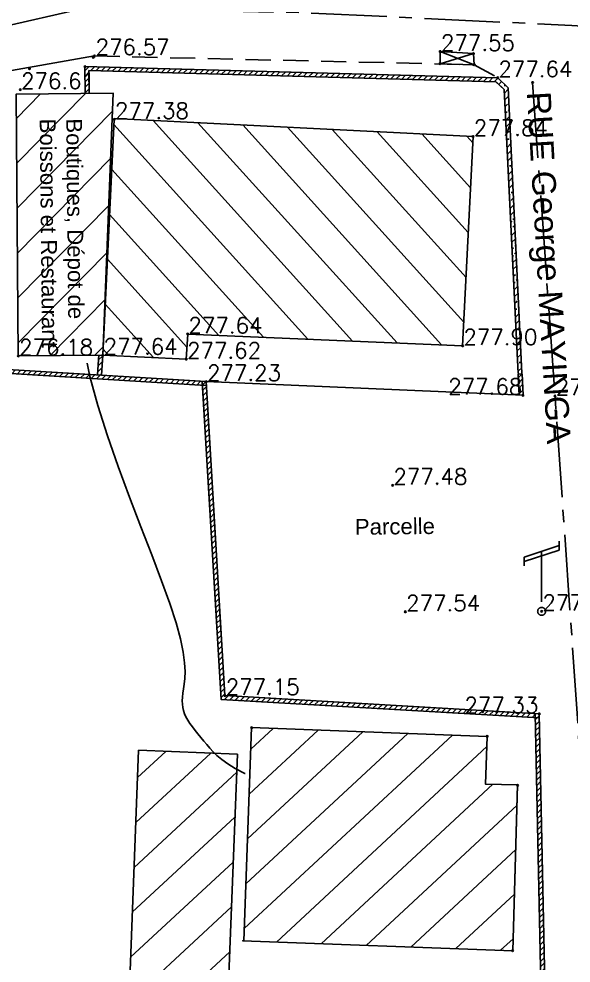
# Model space of a CAD drawing. Extents: x 524954 to 526204, y 9523489 to 9524010.
# Drawn here: x 525609.1 to 525643.9, y 9523660.5 to 9523720 of the extents above; entities that cross this region are included whole.
import ezdxf
from ezdxf.enums import TextEntityAlignment as Align

# ---------------------------------------------------------------- set-up
doc = ezdxf.new("R2010")
doc.units = 0
doc.header["$PDMODE"] = 33
doc.header["$PDSIZE"] = 0.1
doc.linetypes.add('AXES2', pattern=[28.575, 19.05, -3.175, 3.175, -3.175])
doc.linetypes.add('CACHE2', pattern=[4.7625, 3.175, -1.5875])
for name, color, linetype in [('Axe_Piste', 3, 'AXES2'), ('Axe_Route_Existante', 1, 'AXES2'), ('Bati', 6, 'Continuous'), ('Bati_H', 1, 'Continuous'), ('Bord_Route_Existante', 6, 'Continuous'), ('Borde_Piste', 7, 'CACHE2'), ('Cloture', 7, 'Continuous'), ('CN_01_00', 3, 'Continuous'), ('Murs', 1, 'Continuous'), ('Regard', 5, 'Continuous'), ('Réseau_Electrique', 1, 'CACHE2'), ('TopoAlt', 3, 'Continuous'), ('TOPOJIS', 7, 'Continuous'), ('Toponomie', 7, 'CACHE2')]:
    doc.layers.add(name, color=color, linetype=linetype)
doc.styles.add('Simplex 1.0', font='Simplex.shx', dxfattribs={"width": 0.99, "height": 1})
doc.styles.get("Standard").update_dxf_attribs({"font": 'arial.ttf'})
doc.linetypes.add('LIMITE1', pattern='A,6.35,-2.54,[133,ltypeshp.shx,S=2.54,R=0,X=-2.54,Y=0],-2.54,25.4', length=36.83)
pattern_1 = [(45, (0, 0), (-0.1767766952966, 0.1767766952966), [])]

# ---------------------------------------------------------------- blocks, each defined once
blk = doc.blocks.new('TCPOINT M')
at = {"color": 0}
blk.add_point((0, 0), dxfattribs=at)
at = {"layer": 'TopoAlt', "style": 'Simplex 1.0', "width": 0.99}
blk.add_attdef('ALT', (0.15, 0.15), '', height=1, dxfattribs=at)
blk = doc.blocks.new('e004')
at = {"color": 0}
blk.add_line((0, 3.777478), (0, 0.25), dxfattribs=at)
for points in [[(-1.096503, 3.137365), (-1.096503, 3.412949), (1.096503, 4.142007), (1.096503, 4.417591)], [(-1.096503, 2.861781), (-1.096503, 3.137365), (1.096503, 3.866423), (1.096503, 4.142007)]]:
    blk.add_lwpolyline(points, dxfattribs=at)
blk.add_circle((0, 0), 0.25, dxfattribs=at)

msp = doc.modelspace()

# ---------------------------------------------------------------- hatches: boundary and pattern name
at = {"layer": 'Bati_H'}
h = msp.add_hatch(dxfattribs=at)
h.set_pattern_fill('_U', color=256, scale=2, angle=-134.54113, style=0, pattern_type=0)
h.set_pattern_definition([(225.458865607, (0, 0), (1.42549412236, -1.4028422959), [])])
h.paths.add_polyline_path([(525614.384, 9523698.804), (525609.043, 9523698.761), (525608.911, 9523715.264), (525615.033, 9523715.313)])
h = msp.add_hatch(dxfattribs=at)
h.set_pattern_fill('_U', color=256, scale=2, angle=-47.87042, style=0, pattern_type=0)
h.set_pattern_definition([(312.129580575, (0, 0), (1.4832592306, 1.34161919143), [])])
h.paths.add_polyline_path([(525637.713, 9523712.586), (525637.052, 9523699.4), (525619.723, 9523700.142), (525619.633, 9523698.556), (525614.374, 9523698.804), (525615.087, 9523713.662), (525615.089, 9523713.721)])
h = msp.add_hatch(dxfattribs=at)
h.set_pattern_fill('_U', color=256, scale=2, angle=42.88512, style=0, pattern_type=0)
h.set_pattern_definition([(42.885121243, (0, 0), (-1.3610612337, 1.46543929184), [])])
h.paths.add_polyline_path([(525623.753, 9523675.334), (525638.604, 9523674.785), (525638.493, 9523671.78), (525640.522, 9523671.72), (525640.211, 9523661.272), (525623.184, 9523661.901), (525623.257, 9523661.898)])
h = msp.add_hatch(dxfattribs=at)
h.set_pattern_fill('_U', color=256, scale=2, angle=222.7906, style=0, pattern_type=0)
h.set_pattern_definition([(222.790599027, (0, 0), (1.35864181246, -1.4676826719), [])])
h.paths.add_polyline_path([(525622.857, 9523673.666), (525616.627, 9523673.906), (525616.048, 9523658.901), (525622.278, 9523658.661)])
at = {"layer": 'Murs'}
h = msp.add_hatch(dxfattribs=at)
h.set_pattern_fill('_U', color=256, scale=0.25, angle=45, style=0, pattern_type=0)
h.set_pattern_definition(pattern_1)
h.paths.add_polyline_path([(525613.262, 9523715.298), (525613.248, 9523716.996), (525639.259, 9523716.291), (525639.252, 9523716.042), (525613.5, 9523716.739), (525613.512, 9523715.3)])
h = msp.add_hatch(dxfattribs=at)
h.set_pattern_fill('ANSI36', color=256, scale=0.1, style=0)
h.set_pattern_definition([(45, (0, 0), (0.16837980227, 0.617392608324), [0.79375, -0.15875, 0, -0.15875])])
h.paths.add_polyline_path([(525639.275, 9523716.277), (525639.921, 9523715.663), (525640.796, 9523697.681), (525640.546, 9523697.669), (525639.676, 9523715.55), (525639.102, 9523716.095)])
h = msp.add_hatch(dxfattribs=at)
h.set_pattern_fill('_U', color=256, scale=0.25, angle=45, style=0, pattern_type=0)
h.set_pattern_definition(pattern_1)
h.paths.add_polyline_path([(525614.374, 9523698.804), (525614.297, 9523697.546), (525614.047, 9523697.561), (525614.124, 9523698.819)])
h = msp.add_hatch(dxfattribs=at)
h.set_pattern_fill('_U', color=256, scale=0.25, angle=45, style=0, pattern_type=0)
h.set_pattern_definition(pattern_1)
h.paths.add_polyline_path([(525620.892, 9523697.143), (525600.72, 9523698.376), (525600.704, 9523698.127), (525620.877, 9523696.893)])
h = msp.add_hatch(dxfattribs=at)
h.set_pattern_fill('_U', color=256, scale=0.25, angle=45, style=0, pattern_type=0)
h.set_pattern_definition(pattern_1)
h.paths.add_polyline_path([(525640.798, 9523697.628), (525640.864, 9523696.28), (525640.614, 9523696.268), (525640.549, 9523697.616)])
h = msp.add_hatch(dxfattribs=at)
h.set_pattern_fill('_U', color=256, scale=0.25, angle=45, style=0, pattern_type=0)
h.set_pattern_definition(pattern_1)
h.paths.add_polyline_path([(525620.892, 9523697.143), (525622.069, 9523677.351), (525641.884, 9523676.204), (525641.87, 9523675.954), (525621.833, 9523677.114), (525620.643, 9523697.128)])
h = msp.add_hatch(dxfattribs=at)
h.set_pattern_fill('_U', color=256, scale=0.25, angle=45, style=0, pattern_type=0)
h.set_pattern_definition(pattern_1)
h.paths.add_polyline_path([(525642.364, 9523653.203), (525641.884, 9523676.204), (525641.634, 9523676.198), (525642.114, 9523653.197)])

# ---------------------------------------------------------------- linework, layer by layer
at = {"layer": 'Axe_Piste', "ltscale": 0.25, "flags": 128}
for points in [[(525613.228, 9523720.669), (525626.827, 9523720.401), (525643.945, 9523719.587), (525674.498, 9523717.677), (525731.479, 9523713.01), (525740.572, 9523711.637), (525777.063, 9523706.435), (525784.098, 9523706.94), (525827.588, 9523700.163)], [(525645.441, 9523654.208), (525644.277, 9523676.225), (525642.874, 9523696.239), (525641.465, 9523715.991)]]:
    msp.add_lwpolyline(points, dxfattribs=at)
at = {"layer": 'Axe_Route_Existante', "ltscale": 0.5, "flags": 128}
msp.add_lwpolyline([(525613.228, 9523720.669), (525597.708, 9523717.18), (525583.508, 9523711.141), (525575.437, 9523707.835)], dxfattribs=at)
at = {"layer": 'Bati', "flags": 128}
for points in [[(525614.384, 9523698.804), (525609.043, 9523698.761), (525608.911, 9523715.264), (525615.033, 9523715.313), (525615.033, 9523715.313)], [(525637.713, 9523712.586), (525637.052, 9523699.4), (525619.723, 9523700.142), (525619.633, 9523698.556), (525614.374, 9523698.804), (525615.087, 9523713.662), (525615.089, 9523713.721)], [(525623.753, 9523675.334), (525638.604, 9523674.785), (525638.493, 9523671.78), (525640.522, 9523671.72), (525640.211, 9523661.272), (525623.184, 9523661.901), (525623.257, 9523661.898)], [(525622.857, 9523673.666), (525616.627, 9523673.906), (525616.048, 9523658.901), (525622.278, 9523658.661)]]:
    msp.add_lwpolyline(points, close=True, dxfattribs=at)
at = {"layer": 'Bord_Route_Existante', "flags": 128}
msp.add_lwpolyline([(525461.112, 9523651.402), (525467.945, 9523652.385), (525485.241, 9523656.239), (525502.427, 9523662.393), (525506.854, 9523663.715), (525511.177, 9523665.194), (525516.213, 9523667.068), (525523.714, 9523670.191), (525544.56, 9523682.495), (525557.283, 9523693.066), (525562.756, 9523698.579), (525563.474, 9523699.322), (525564.289, 9523700.021), (525565.163, 9523700.512), (525583.855, 9523708.657), (525595.969, 9523713.769), (525607.517, 9523716.556), (525607.517, 9523716.556), (525607.517, 9523716.556), (525613.848, 9523717.664)], dxfattribs=at)
at = {"layer": 'Borde_Piste', "ltscale": 0.5, "flags": 128}
msp.add_lwpolyline([(525613.848, 9523717.664), (525637.784, 9523717.113), (525639.259, 9523716.291)], dxfattribs=at)
at = {"layer": 'Cloture'}
msp.add_line((525640.798, 9523697.628), (525640.549, 9523697.616), dxfattribs=at)
at = {"layer": 'Cloture', "flags": 128}
for points in [[(525613.262, 9523715.298), (525613.248, 9523716.996), (525639.259, 9523716.291)], [(525613.512, 9523715.3), (525613.5, 9523716.739), (525639.156, 9523716.044)], [(525639.156, 9523716.044), (525639.676, 9523715.55), (525640.546, 9523697.669)], [(525639.192, 9523716.01), (525639.676, 9523715.55), (525640.546, 9523697.66)], [(525639.275, 9523716.277), (525639.921, 9523715.663), (525640.796, 9523697.681)], [(525614.124, 9523698.819), (525614.047, 9523697.561)], [(525614.374, 9523698.804), (525614.297, 9523697.546)], [(525620.877, 9523696.893), (525600.704, 9523698.127)], [(525620.892, 9523697.143), (525600.72, 9523698.376)], [(525640.549, 9523697.616), (525640.614, 9523696.268)], [(525640.798, 9523697.628), (525640.864, 9523696.28)], [(525620.643, 9523697.128), (525621.833, 9523677.114), (525641.87, 9523675.954)], [(525620.892, 9523697.143), (525622.069, 9523677.351), (525641.884, 9523676.204)], [(525642.114, 9523653.197), (525641.634, 9523676.198)], [(525642.114, 9523653.197), (525641.634, 9523676.198)], [(525642.364, 9523653.203), (525641.884, 9523676.204)], [(525623.753, 9523675.334), (525638.604, 9523674.785)], [(525640.211, 9523661.272), (525640.521, 9523671.701)]]:
    msp.add_lwpolyline(points, dxfattribs=at)
at = {"layer": 'Cloture', "linetype": 'LIMITE1', "ltscale": 0.1, "flags": 128}
msp.add_lwpolyline([(525640.864, 9523696.28), (525620.892, 9523697.143)], dxfattribs=at)
at = {"layer": 'CN_01_00', "elevation": 277, "flags": 128}
msp.add_lwpolyline([(525613.384, 9523698.302), (525613.563, 9523697.458), (525614.059, 9523695.635), (525614.662, 9523693.733), (525615.34, 9523691.796), (525616.055, 9523689.869), (525616.773, 9523687.996), (525617.461, 9523686.222), (525618.081, 9523684.593), (525618.6, 9523683.152), (525618.991, 9523681.932), (525619.265, 9523680.921), (525619.439, 9523680.091), (525619.532, 9523679.418), (525619.562, 9523678.876), (525619.548, 9523678.438), (525619.508, 9523678.08), (525619.461, 9523677.776), (525619.422, 9523677.503), (525619.396, 9523677.253), (525619.385, 9523677.023), (525619.391, 9523676.808), (525619.415, 9523676.603), (525619.459, 9523676.405), (525619.525, 9523676.209), (525619.615, 9523676.01), (525619.731, 9523675.806), (525619.868, 9523675.596), (525620.023, 9523675.381), (525620.192, 9523675.162), (525620.372, 9523674.94), (525620.558, 9523674.717), (525620.747, 9523674.492), (525620.935, 9523674.266), (525621.123, 9523674.041), (525621.326, 9523673.811), (525621.567, 9523673.573), (525621.866, 9523673.322), (525622.245, 9523673.052), (525622.724, 9523672.761), (525623.325, 9523672.442), (525623.343, 9523672.434)], dxfattribs=at)
at = {"layer": 'Regard', "flags": 128}
for points in [[(525637.784, 9523717.113), (525635.628, 9523717.175), (525635.636, 9523717.943), (525637.739, 9523717.812), (525637.784, 9523717.113), (525635.636, 9523717.943)], [(525635.628, 9523717.175), (525637.739, 9523717.812)]]:
    msp.add_lwpolyline(points, dxfattribs=at)

# ---------------------------------------------------------------- block references
at = {"layer": 'Réseau_Electrique'}
msp.add_blockref('e004', (525642.033, 9523682.662), dxfattribs=at)
at = {"layer": 'TOPOJIS'}
ref = msp.add_blockref('TCPOINT M', (525613.768, 9523717.584, 276.565), dxfattribs=at)
ref.add_attrib('ALT', '276.57', (525613.918, 9523717.734, 276.565), dxfattribs={"layer": 'TopoAlt', "height": 1, "style": 'Simplex 1.0', "width": 0.99})
ref = msp.add_blockref('TCPOINT M', (525635.636, 9523717.943, 277.55), dxfattribs=at)
ref.add_attrib('ALT', '277.55', (525635.686, 9523717.993, 277.55), dxfattribs={"layer": 'TopoAlt', "height": 1, "style": 'Simplex 1.0', "width": 0.99})
for p in [(525613.848, 9523717.664, 276.56), (525637.739, 9523717.812, 277.64), (525609.752, 9523716.867, 276.499), (525613.248, 9523716.996, 276.51), (525635.628, 9523717.175, 277.54), (525637.784, 9523717.113, 277.6), (525641.465, 9523715.991, 277.82), (525623.753, 9523675.334), (525638.604, 9523674.785), (525640.521, 9523671.701), (525640.211, 9523661.272)]:
    msp.add_blockref('TCPOINT M', p, dxfattribs=at)
ref = msp.add_blockref('TCPOINT M', (525639.259, 9523716.291, 277.64), dxfattribs=at)
ref.add_attrib('ALT', '277.64', (525639.309, 9523716.341, 277.64), dxfattribs={"layer": 'TopoAlt', "height": 1, "style": 'Simplex 1.0', "width": 0.99})
ref = msp.add_blockref('TCPOINT M', (525609.167, 9523715.542, 276.61), dxfattribs=at)
ref.add_attrib('ALT', '276.61', (525609.217, 9523715.592, 276.61), dxfattribs={"layer": 'TopoAlt', "height": 1, "style": 'Simplex 1.0', "width": 0.99})
ref = msp.add_blockref('TCPOINT M', (525615.087, 9523713.662, 277.38), dxfattribs=at)
ref.add_attrib('ALT', '277.38', (525615.137, 9523713.712, 277.38), dxfattribs={"layer": 'TopoAlt', "height": 1, "style": 'Simplex 1.0', "width": 0.99})
ref = msp.add_blockref('TCPOINT M', (525637.713, 9523712.586, 277.84), dxfattribs=at)
ref.add_attrib('ALT', '277.84', (525637.763, 9523712.636, 277.84), dxfattribs={"layer": 'TopoAlt', "height": 1, "style": 'Simplex 1.0', "width": 0.99})
ref = msp.add_blockref('TCPOINT M', (525619.723, 9523700.142, 277.64), dxfattribs=at)
ref.add_attrib('ALT', '277.64', (525619.773, 9523700.192, 277.64), dxfattribs={"layer": 'TopoAlt', "height": 1, "style": 'Simplex 1.0', "width": 0.99})
ref = msp.add_blockref('TCPOINT M', (525637.052, 9523699.4, 277.9), dxfattribs=at)
ref.add_attrib('ALT', '277.90', (525637.102, 9523699.45, 277.9), dxfattribs={"layer": 'TopoAlt', "height": 1, "style": 'Simplex 1.0', "width": 0.99})
ref = msp.add_blockref('TCPOINT M', (525609.043, 9523698.761, 276.18), dxfattribs=at)
ref.add_attrib('ALT', '276.18', (525609.093, 9523698.811, 276.18), dxfattribs={"layer": 'TopoAlt', "height": 1, "style": 'Simplex 1.0', "width": 0.99})
ref = msp.add_blockref('TCPOINT M', (525614.374, 9523698.804, 277.64), dxfattribs=at)
ref.add_attrib('ALT', '277.64', (525614.424, 9523698.854, 277.64), dxfattribs={"layer": 'TopoAlt', "height": 1, "style": 'Simplex 1.0', "width": 0.99})
ref = msp.add_blockref('TCPOINT M', (525619.633, 9523698.556, 277.62), dxfattribs=at)
ref.add_attrib('ALT', '277.62', (525619.683, 9523698.606, 277.62), dxfattribs={"layer": 'TopoAlt', "height": 1, "style": 'Simplex 1.0', "width": 0.99})
ref = msp.add_blockref('TCPOINT M', (525620.892, 9523697.143, 277.23), dxfattribs=at)
ref.add_attrib('ALT', '277.23', (525620.942, 9523697.193, 277.23), dxfattribs={"layer": 'TopoAlt', "height": 1, "style": 'Simplex 1.0', "width": 0.99})
ref = msp.add_blockref('TCPOINT M', (525640.864, 9523696.28, 277.68), dxfattribs=at)
ref.add_attrib('ALT', '277.68', dxfattribs={"layer": 'TopoAlt', "height": 1, "style": 'Simplex 1.0', "width": 0.99}).set_placement((525640.814, 9523696.33, 277.68), align=Align.RIGHT)
ref = msp.add_blockref('TCPOINT M', (525642.874, 9523696.239, 277.8), dxfattribs=at)
ref.add_attrib('ALT', '277.80', (525642.924, 9523696.289, 277.8), dxfattribs={"layer": 'TopoAlt', "height": 1, "style": 'Simplex 1.0', "width": 0.99})
ref = msp.add_blockref('TCPOINT M', (525632.639, 9523690.607, 277.48), dxfattribs=at)
ref.add_attrib('ALT', '277.48', (525632.689, 9523690.657, 277.48), dxfattribs={"layer": 'TopoAlt', "height": 1, "style": 'Simplex 1.0', "width": 0.99})
ref = msp.add_blockref('TCPOINT M', (525633.444, 9523682.636, 277.54), dxfattribs=at)
ref.add_attrib('ALT', '277.54', (525633.494, 9523682.686, 277.54), dxfattribs={"layer": 'TopoAlt', "height": 1, "style": 'Simplex 1.0', "width": 0.99})
ref = msp.add_blockref('TCPOINT M', (525642.033, 9523682.662, 277.59), dxfattribs=at)
ref.add_attrib('ALT', '277.59', (525642.083, 9523682.712, 277.59), dxfattribs={"layer": 'TopoAlt', "height": 1, "style": 'Simplex 1.0', "width": 0.99})
ref = msp.add_blockref('TCPOINT M', (525622.069, 9523677.351, 277.15), dxfattribs=at)
ref.add_attrib('ALT', '277.15', (525622.119, 9523677.401, 277.15), dxfattribs={"layer": 'TopoAlt', "height": 1, "style": 'Simplex 1.0', "width": 0.99})
ref = msp.add_blockref('TCPOINT M', (525641.884, 9523676.204, 277.33), dxfattribs=at)
ref.add_attrib('ALT', '277.33', dxfattribs={"layer": 'TopoAlt', "height": 1, "style": 'Simplex 1.0', "width": 0.99}).set_placement((525641.834, 9523676.254, 277.33), align=Align.RIGHT)

# ---------------------------------------------------------------- texts
at = {"layer": 'Toponomie', "width": 40.17376, "attachment_point": 1}
for s, insert, char_height, rotation in [('\\pi9.0466;RUE George MAYINGA', (525642.077, 9523724.501), 1.5, 273.30787), ('Boutiques, Dépot de \\PBoissons et Restaurant\\P\\pi19.893; ', (525613.062, 9523713.739), 1, 270.59296), ('\\pi17.646;Parcelle', (525612.611, 9523688.301), 1, 0.60302)]:
    msp.add_mtext(s, dxfattribs=dict(at, insert=insert, char_height=char_height, rotation=rotation))

doc.saveas('drawing.dxf')
